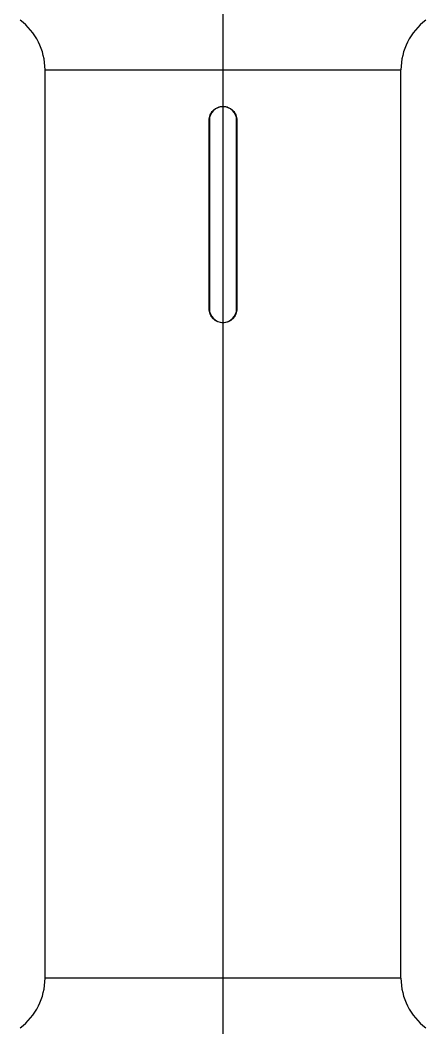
# Model space of a CAD drawing. Header units: millimetres. Extents: x 0 to 4378, y 0 to 2376.
# Drawn here: x 728.2 to 826.2, y 862.2 to 1105.8 of the extents above; entities that cross this region are included whole.
import ezdxf

# ---------------------------------------------------------------- set-up
doc = ezdxf.new("R2010")
doc.units = ezdxf.units.MM
doc.header["$LTSCALE"] = 0.2
doc.linetypes.add('CENTER2', pattern=[1.125, 0.75, -0.125, 0.125, -0.125])
doc.layers.add('02_Center Line', color=1, linetype='CENTER2')

# ---------------------------------------------------------------- blocks, each defined once
blk = doc.blocks.new('A$C2009cf2c')
for p, q in [((-43, 491.5), (43, 491.5)), ((-43, 271.9), (-43, 491.5)), ((43, 271.9), (43, 491.5)), ((-3.35, 433.7), (-3.35, 479.3)), ((-3.3, 479.3), (-3.3, 433.7)), ((3.3, 433.7), (3.3, 479.3)), ((3.35, 479.3), (3.35, 433.7)), ((43, 271.9), (-43, 271.9))]:
    blk.add_line(p, q)
for centre, radius, start, end in [((-58, 491.5), 15, 0, 53.1301), ((58, 491.5), 15, 126.8699, 180), ((0, 479.3), 3.3, 0, 180), ((0, 433.7), 3.3, 180, 0), ((-58, 271.9), 15, 306.8699, 0), ((58, 271.9), 15, 180, 233.1301)]:
    blk.add_arc(centre, radius, start, end)
for points, knots in [([(-3.35, 479.3), (-3.35, 479.72), (-3.27, 480.17), (-2.92, 480.99), (-2.67, 481.37), (-2.07, 481.97), (-1.69, 482.22), (-0.87, 482.57), (-0.42, 482.65), (0, 482.65)], [0, 0, 0, 0, 0.126245, 0.126245, 0.25249, 0.25249, 0.3787349, 0.3787349, 0.5049797, 0.5049797, 0.5049797, 0.5049797]), ([(0, 482.65), (0.42, 482.65), (0.87, 482.57), (1.69, 482.22), (2.07, 481.97), (2.67, 481.37), (2.92, 480.99), (3.27, 480.17), (3.35, 479.72), (3.35, 479.3)], [0.5049797, 0.5049797, 0.5049797, 0.5049797, 0.6312246, 0.6312246, 0.7574695, 0.7574695, 0.8837145, 0.8837145, 1.0099595, 1.0099595, 1.0099595, 1.0099595]), ([(0, 430.35), (-0.42, 430.35), (-0.87, 430.43), (-1.69, 430.78), (-2.07, 431.03), (-2.67, 431.63), (-2.92, 432.01), (-3.27, 432.83), (-3.35, 433.28), (-3.35, 433.7)], [-0.5049797, -0.5049797, -0.5049797, -0.5049797, -0.3787349, -0.3787349, -0.25249, -0.25249, -0.126245, -0.126245, 0, 0, 0, 0]), ([(3.35, 433.7), (3.35, 433.28), (3.27, 432.83), (2.92, 432.01), (2.67, 431.63), (2.07, 431.03), (1.69, 430.78), (0.87, 430.43), (0.42, 430.35), (0, 430.35)], [-1.0099595, -1.0099595, -1.0099595, -1.0099595, -0.8837145, -0.8837145, -0.7574695, -0.7574695, -0.6312246, -0.6312246, -0.5049797, -0.5049797, -0.5049797, -0.5049797])]:
    blk.add_open_spline(points, degree=3, knots=knots)
at = {"layer": '02_Center Line'}
blk.add_line((0, -10), (0, 1148.48), dxfattribs=at)

msp = doc.modelspace()

# ---------------------------------------------------------------- linework, layer by layer
at = {"layer": '02_Center Line'}
msp.add_line((777.215, 1751.731), (777.215, 566.539), dxfattribs=at)

# ---------------------------------------------------------------- block references
msp.add_blockref('A$C2009cf2c', (777.219, 602.257))

doc.saveas('drawing.dxf')
